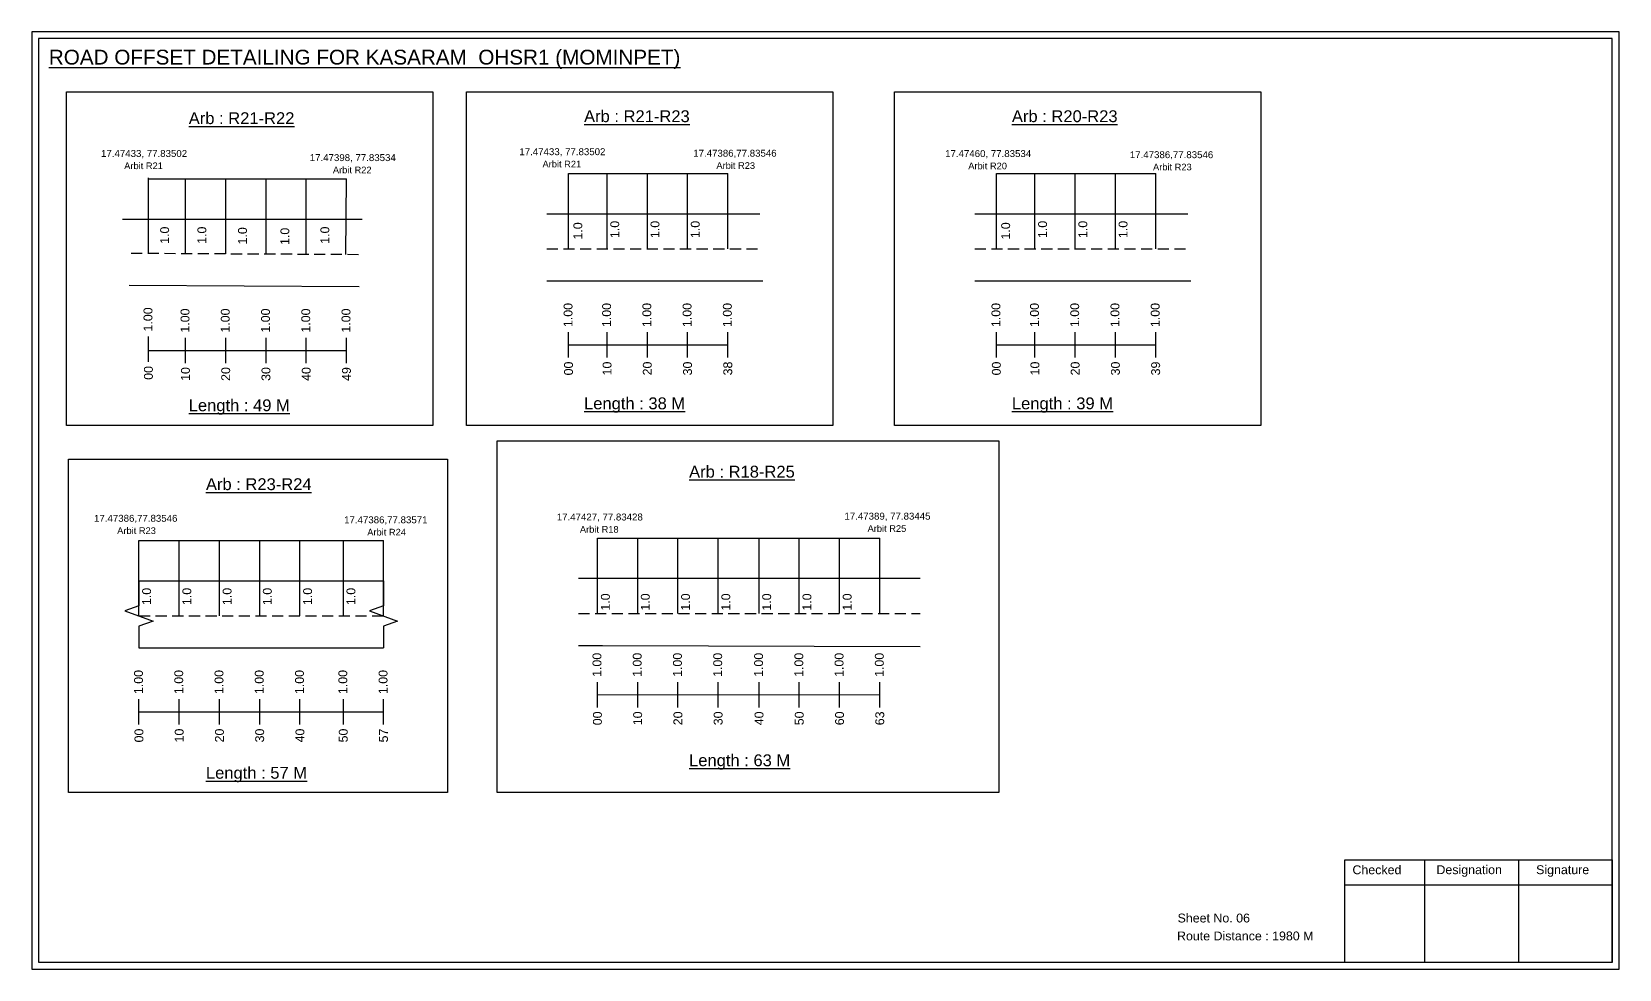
# Model space of a CAD drawing. Header units: inches. Extents: x 2512 to 6592, y 164 to 3090.
# Drawn here: x 6055 to 6592, y 957 to 1274 of the extents above; entities that cross this region are included whole.
import ezdxf

# ---------------------------------------------------------------- set-up
doc = ezdxf.new("R2010")
doc.units = ezdxf.units.IN
doc.header["$MEASUREMENT"] = 0
doc.linetypes.add('DASHED2', pattern=[0.375, 0.25, -0.125])
doc.layers.add('PDF_Geometry', color=7, linetype='Continuous')
doc.layers.add('PDF_Text', color=5, linetype='Continuous')
doc.styles.add('PDF Arial', font='arial.ttf')
doc.styles.get("Standard").update_dxf_attribs({"font": 'arial.ttf'})

msp = doc.modelspace()

# ---------------------------------------------------------------- linework, layer by layer
for p, q in [((6094.81, 1198.63), (6094.81, 1224.17)), ((6107.33, 1198.58), (6107.33, 1223.87)), ((6120.93, 1198.53), (6120.93, 1223.87)), ((6134.53, 1198.59), (6134.53, 1223.87)), ((6148.13, 1198.33), (6148.13, 1223.87)), ((6161.51, 1198.37), (6161.73, 1223.87)), ((6236.77, 1200.21), (6236.77, 1225.74)), ((6249.81, 1200.21), (6249.81, 1225.74)), ((6263.41, 1200.21), (6263.41, 1225.74)), ((6277.01, 1200.21), (6277.01, 1225.74)), ((6290.61, 1200.21), (6290.61, 1225.74)), ((6381.36, 1200.21), (6381.36, 1225.74)), ((6394.4, 1200.21), (6394.4, 1225.74)), ((6408, 1200.21), (6408, 1225.74)), ((6421.6, 1200.21), (6421.6, 1225.74)), ((6435.2, 1200.21), (6435.2, 1225.74)), ((6166.98, 1210.2), (6086.03, 1210.2)), ((6229.43, 1212.09), (6301.46, 1212.09)), ((6374.02, 1212.09), (6446.05, 1212.09)), ((6088.24, 1187.99), (6165.96, 1187.56)), ((6229.43, 1189.41), (6302.46, 1189.41)), ((6374.02, 1189.41), (6447.05, 1189.41)), ((6091.61, 1076.21), (6091.61, 1101.75)), ((6105.21, 1076.21), (6105.21, 1101.75)), ((6118.81, 1076.21), (6118.81, 1101.75)), ((6132.41, 1076.21), (6132.41, 1101.75)), ((6146.01, 1076.21), (6146.01, 1101.75)), ((6160.67, 1076.22), (6160.67, 1101.75)), ((6174.27, 1076.22), (6174.27, 1101.75)), ((6246.54, 1077.01), (6246.54, 1102.54)), ((6260.14, 1077.01), (6260.14, 1102.54)), ((6273.74, 1077.01), (6273.74, 1102.54)), ((6287.34, 1077.01), (6287.34, 1102.54)), ((6301.16, 1077.01), (6301.16, 1102.54)), ((6314.76, 1077.01), (6314.76, 1102.54)), ((6328.36, 1077.01), (6328.36, 1102.54)), ((6341.96, 1077.01), (6341.96, 1102.54)), ((6091.61, 1088.1), (6174.27, 1088.1)), ((6355.56, 1088.89), (6240.14, 1088.89)), ((6091.61, 1065.41), (6174.27, 1065.41)), ((6240.14, 1066.2), (6248.19, 1066.2)), ((6248.19, 1066.2), (6355.56, 1065.91))]:
    msp.add_line(p, q)
at = {"color": 5}
for p, q in [((6094.81, 1223.87), (6161.73, 1223.87)), ((6236.77, 1225.74), (6290.61, 1225.74)), ((6381.36, 1225.74), (6435.2, 1225.74)), ((6091.61, 1101.75), (6174.27, 1101.75)), ((6246.54, 1102.54), (6341.96, 1102.54))]:
    msp.add_line(p, q, dxfattribs=at)
at = {"linetype": 'DASHED2', "ltscale": 15}
for p, q in [((6088.95, 1198.78), (6167.23, 1198.37)), ((6229.43, 1200.21), (6301.96, 1200.21)), ((6374.02, 1200.21), (6446.55, 1200.21)), ((6091.61, 1076.22), (6174.27, 1076.22)), ((6240.14, 1077.01), (6355.56, 1077.01))]:
    msp.add_line(p, q, dxfattribs=at)
at = {"color": 217, "true_color": 0x93278f}
for p, q in [((6094.81, 1162.02), (6094.81, 1170.58)), ((6107.33, 1161.63), (6107.33, 1170.19)), ((6120.93, 1161.63), (6120.93, 1170.19)), ((6134.53, 1161.63), (6134.53, 1170.19)), ((6148.13, 1161.63), (6148.13, 1170.19)), ((6161.73, 1161.63), (6161.73, 1170.19)), ((6236.77, 1163.51), (6236.77, 1172.07)), ((6249.81, 1163.51), (6249.81, 1172.07)), ((6263.41, 1163.51), (6263.41, 1172.07)), ((6277.01, 1163.51), (6277.01, 1172.07)), ((6290.61, 1163.51), (6290.61, 1172.07)), ((6381.36, 1163.51), (6381.36, 1172.07)), ((6394.4, 1163.51), (6394.4, 1172.07)), ((6408, 1163.51), (6408, 1172.07)), ((6421.6, 1163.51), (6421.6, 1172.07)), ((6435.2, 1163.51), (6435.2, 1172.07)), ((6094.81, 1165.9), (6161.73, 1165.92)), ((6236.77, 1167.78), (6290.61, 1167.79)), ((6381.36, 1167.78), (6435.2, 1167.79)), ((6246.54, 1045.31), (6246.54, 1053.87)), ((6260.14, 1045.31), (6260.14, 1053.87)), ((6273.74, 1045.31), (6273.74, 1053.87)), ((6287.34, 1045.31), (6287.34, 1053.87)), ((6301.16, 1045.31), (6301.16, 1053.87)), ((6314.76, 1045.31), (6314.76, 1053.87)), ((6328.36, 1045.31), (6328.36, 1053.87)), ((6341.96, 1045.31), (6341.96, 1053.87)), ((6091.61, 1039.52), (6091.61, 1048.07)), ((6105.21, 1039.52), (6105.21, 1048.07)), ((6118.81, 1039.52), (6118.81, 1048.07)), ((6132.41, 1039.52), (6132.41, 1048.07)), ((6146.01, 1039.52), (6146.01, 1048.07)), ((6160.67, 1039.52), (6160.67, 1048.08)), ((6174.27, 1039.52), (6174.27, 1048.08)), ((6246.54, 1049.58), (6341.96, 1049.64)), ((6091.61, 1043.78), (6174.27, 1043.8))]:
    msp.add_line(p, q, dxfattribs=at)
for points in [[(6067.11, 1253.23), (6190.91, 1253.23), (6190.91, 1140.55), (6067.11, 1140.55)], [(6202.31, 1253.23), (6326.11, 1253.23), (6326.11, 1140.55), (6202.31, 1140.55)], [(6346.9, 1253.23), (6470.7, 1253.23), (6470.7, 1140.55), (6346.9, 1140.55)], [(6212.62, 1135.38), (6382.23, 1135.38), (6382.23, 1016.55), (6212.62, 1016.55)], [(6067.75, 1129.23), (6195.84, 1129.23), (6195.84, 1016.55), (6067.75, 1016.55)]]:
    msp.add_lwpolyline(points, close=True)
at = {"linetype": 'Continuous'}
for points in [[(6091.61, 1088.1), (6091.61, 1079.67), (6086.87, 1077.94), (6096.36, 1074.49), (6091.61, 1072.76), (6091.61, 1065.41)], [(6174.27, 1088.1), (6174.27, 1079.67), (6169.52, 1077.94), (6179.01, 1074.49), (6174.27, 1072.76), (6174.27, 1065.41)]]:
    msp.add_lwpolyline(points, dxfattribs=at)
at = {"layer": 'PDF_Geometry'}
for points in [[(6055.37, 1273.57), (6055.37, 956.86), (6591.84, 956.86), (6591.84, 1273.57)], [(6057.69, 1271.25), (6057.69, 959.28), (6589.42, 959.28), (6589.42, 1271.25)]]:
    msp.add_lwpolyline(points, close=True, dxfattribs=at)
at = {"layer": 'PDF_Geometry', "color": 242, "true_color": 0xcc1f26}
msp.add_lwpolyline([(6589.42, 959.19), (6499.08, 959.19), (6499.08, 993.8), (6589.42, 993.8)], close=True, dxfattribs=at)
for points in [[(6526.06, 993.8), (6526.06, 959.19)], [(6557.79, 993.8), (6557.79, 959.19)], [(6499.08, 985.42), (6589.42, 985.42)]]:
    msp.add_lwpolyline(points, dxfattribs=at)

# ---------------------------------------------------------------- texts
at = {"color": 242, "true_color": 0xcd2027}
for s, height, p in [('%%UROAD OFFSET DETAILING FOR KASARAM  OHSR1 (MOMINPET)', 5, (6061.14, 1262.5)), ('%%UArb : R21-R22', 4, (6108.42, 1242.38)), ('%%UArb : R21-R23', 4, (6242.01, 1243.04)), ('%%UArb : R20-R23', 4, (6386.6, 1243.04)), ('%%ULength : 49 M', 4, (6108.42, 1145.38)), ('%%ULength : 38 M', 4, (6242.01, 1146.04)), ('%%ULength : 39 M', 4, (6386.6, 1146.04)), ('%%UArb : R18-R25', 4, (6277.51, 1122.95)), ('%%UArb : R23-R24', 4, (6114.23, 1118.73)), ('%%ULength : 57 M', 4, (6114.23, 1021.23)), ('%%ULength : 63 M', 4, (6277.51, 1025.45))]:
    msp.add_text(s, height=height, dxfattribs=at).set_placement(p)
at = {"color": 5}
for s, height, p in [('17.47433, 77.83502', 2.34, (6220.15, 1231.88)), ('17.47433, 77.83502', 2.34, (6078.79, 1231.29)), ('Arbit R21', 2.246, (6086.61, 1227.17)), ('17.47398, 77.83534', 2.34, (6149.31, 1229.88)), ('Arbit R21', 2.246, (6227.97, 1227.75)), ('17.47386,77.83546', 2.34, (6278.91, 1231.37)), ('Arbit R23', 2.246, (6286.73, 1227.25)), ('17.47460, 77.83534', 2.34, (6364.03, 1231.24)), ('Arbit R20', 2.246, (6371.85, 1227.12)), ('17.47386,77.83546', 2.34, (6426.46, 1230.87)), ('Arbit R23', 2.246, (6434.28, 1226.74)), ('Arbit R22', 2.246, (6157.13, 1225.76)), ('17.47427, 77.83428', 2.34, (6232.79, 1108.47)), ('17.47389, 77.83445', 2.34, (6330, 1108.75)), ('17.47386,77.83546', 2.34, (6076.42, 1108.03)), ('Arbit R23', 2.246, (6084.24, 1103.91)), ('17.47386,77.83571', 2.34, (6160.93, 1107.52)), ('Arbit R24', 2.246, (6168.75, 1103.4)), ('Arbit R18', 2.246, (6240.61, 1104.34)), ('Arbit R25', 2.246, (6337.82, 1104.63))]:
    msp.add_text(s, height=height, dxfattribs=at).set_placement(p)
for p in [(6101.77, 1201.92), (6114.35, 1201.92), (6128.08, 1201.72), (6142.4, 1201.53), (6155.92, 1201.94), (6241.41, 1203.38), (6253.88, 1203.88), (6267.48, 1203.88), (6281.08, 1203.88), (6385.99, 1203.38), (6398.46, 1203.88), (6412.06, 1203.88), (6425.66, 1203.88), (6095.68, 1079.89), (6109.28, 1079.89), (6122.88, 1079.89), (6136.48, 1079.89), (6150.08, 1079.89), (6164.73, 1079.89), (6250.72, 1078), (6264.21, 1078), (6277.81, 1078), (6291.41, 1078), (6305.23, 1078), (6318.83, 1078), (6332.43, 1078)]:
    msp.add_text('1.0', height=3, rotation=90).set_placement(p)
at = {"color": 217, "true_color": 0x93278f}
for s, p in [('1.00', (6096.14, 1172.31)), ('1.00', (6238.1, 1173.8)), ('1.00', (6251.13, 1173.8)), ('1.00', (6264.73, 1173.8)), ('1.00', (6278.33, 1173.8)), ('1.00', (6291.93, 1173.8)), ('1.00', (6382.69, 1173.8)), ('1.00', (6395.72, 1173.8)), ('1.00', (6409.32, 1173.8)), ('1.00', (6422.92, 1173.8)), ('1.00', (6436.52, 1173.8)), ('1.00', (6108.66, 1171.93)), ('1.00', (6122.26, 1171.93)), ('1.00', (6135.86, 1171.93)), ('1.00', (6149.46, 1171.93)), ('1.00', (6163.06, 1171.93)), ('00', (6096.29, 1155.99)), ('10', (6108.81, 1155.61)), ('20', (6122.41, 1155.61)), ('30', (6136.01, 1155.61)), ('40', (6149.61, 1155.61)), ('49', (6163.21, 1155.61)), ('00', (6238.25, 1157.48)), ('10', (6251.28, 1157.48)), ('20', (6264.88, 1157.48)), ('30', (6278.48, 1157.48)), ('38', (6292.08, 1157.48)), ('00', (6382.84, 1157.48)), ('10', (6395.87, 1157.48)), ('20', (6409.47, 1157.48)), ('30', (6423.07, 1157.48)), ('39', (6436.67, 1157.48)), ('1.00', (6247.87, 1055.61)), ('1.00', (6261.47, 1055.61)), ('1.00', (6275.07, 1055.61)), ('1.00', (6288.67, 1055.61)), ('1.00', (6302.49, 1055.61)), ('1.00', (6316.09, 1055.61)), ('1.00', (6329.69, 1055.61)), ('1.00', (6343.29, 1055.61)), ('1.00', (6092.94, 1049.81)), ('1.00', (6106.54, 1049.81)), ('1.00', (6120.14, 1049.81)), ('1.00', (6133.74, 1049.81)), ('1.00', (6147.34, 1049.81)), ('1.00', (6161.99, 1049.81)), ('1.00', (6175.59, 1049.81)), ('00', (6248.02, 1039.29)), ('10', (6261.62, 1039.29)), ('20', (6275.22, 1039.29)), ('30', (6288.82, 1039.29)), ('40', (6302.64, 1039.29)), ('50', (6316.24, 1039.29)), ('60', (6329.84, 1039.29)), ('63', (6343.44, 1039.29)), ('00', (6093.09, 1033.49)), ('10', (6106.69, 1033.49)), ('20', (6120.29, 1033.49)), ('30', (6133.89, 1033.49)), ('40', (6147.49, 1033.49)), ('50', (6162.14, 1033.49)), ('57', (6175.74, 1033.49))]:
    msp.add_text(s, height=3, rotation=90, dxfattribs=at).set_placement(p)
for s, p in [('Sheet No. 06', (6442.58, 972.66)), ('Route Distance : 1980 M', (6442.39, 966.61))]:
    msp.add_text(s, height=3).set_placement(p)
at = {"layer": 'PDF_Text', "color": 7, "attachment_point": 7, "style": 'PDF Arial'}
for s, insert, char_height in [('Checked', (6501.68, 988.91), 3.001), ('Designation', (6530.06, 988.08), 3.0006), ('Signature', (6563.74, 988.08), 3.001)]:
    msp.add_mtext(s, dxfattribs=dict(at, insert=insert, char_height=char_height))

doc.saveas('drawing.dxf')
